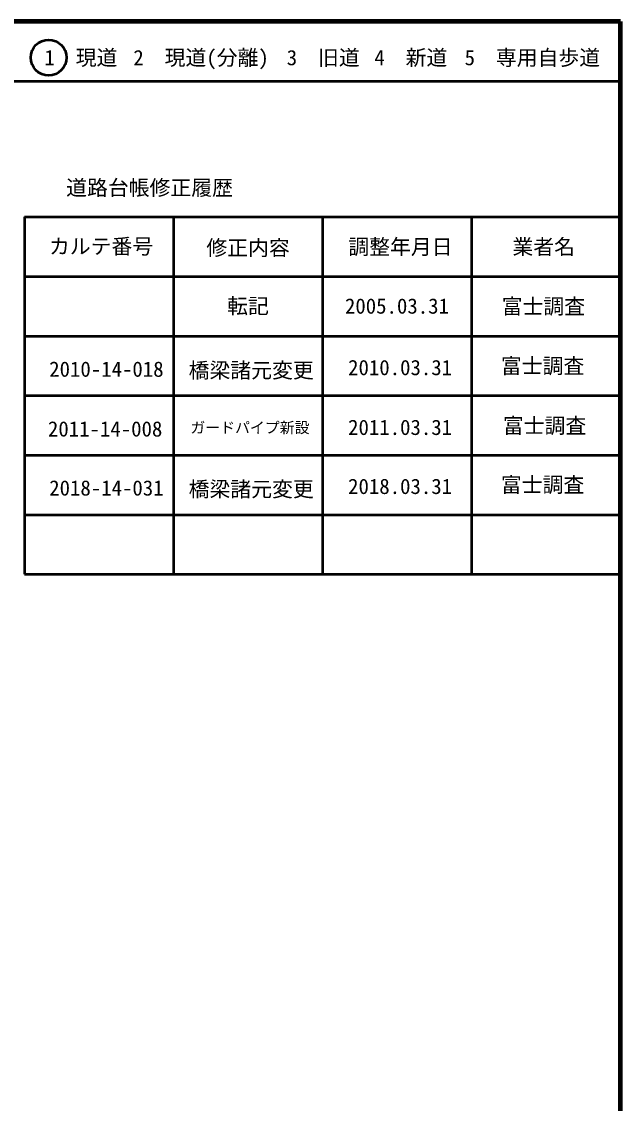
# Model space of a CAD drawing. Units: millimetres on the paper, enlarged 1000 times. Extents: x 40000 to 680000, y 20000 to 380000.
# Drawn here: x 579500 to 680000, y 198357 to 380000 of the extents above; entities that cross this region are included whole.
import ezdxf
from ezdxf.enums import TextEntityAlignment as Align

# ---------------------------------------------------------------- set-up
doc = ezdxf.new("R2010")
doc.units = ezdxf.units.MM
doc.header["$LTSCALE"] = 1000
for name, color, linetype, lineweight in [('M-TTL', 2, 'Continuous', 140), ('M-TTL-FRAM', 2, 'Continuous', 50), ('M-TTL-LINE', 7, 'Continuous', 50), ('M-TTL-TXT', 7, 'Continuous', 13)]:
    doc.layers.add(name, color=color, linetype=linetype, lineweight=lineweight)
doc.styles.add('ＭＳ ゴシック', font='')
doc.styles.get('ＭＳ ゴシック').set_extended_font_data('MS Gothic')

msp = doc.modelspace()

# ---------------------------------------------------------------- linework, layer by layer
at = {"layer": 'M-TTL'}
for p, q in [((680000, 380000), (40000, 380000)), ((680000, 20000), (680000, 380000))]:
    msp.add_line(p, q, dxfattribs=at)
at = {"layer": 'M-TTL-FRAM'}
for p, q in [((580000, 347197), (580000, 287197)), ((580000, 347197), (680000, 347197)), ((580000, 287197), (680000, 287197))]:
    msp.add_line(p, q, dxfattribs=at)
at = {"layer": 'M-TTL-LINE'}
for p, q in [((40000, 370000), (680000, 370000)), ((605000, 347197), (605000, 287197)), ((630000, 347197), (630000, 287197)), ((655000, 347197), (655000, 287197)), ((580000, 337197), (680000, 337197)), ((580000, 327197), (680000, 327197)), ((580000, 317197), (680000, 317197)), ((580000, 307197), (680000, 307197)), ((580000, 297197), (680000, 297197))]:
    msp.add_line(p, q, dxfattribs=at)
msp.add_circle((584031, 373958), 3000, dxfattribs=at)

# ---------------------------------------------------------------- texts
at = {"layer": 'M-TTL-TXT', "style": 'ＭＳ ゴシック'}
for s, height, p in [('1\u3000現道', 2566, (589448, 373958)), ('2\u3000現道(分離)', 2566, (609619, 373958)), ('3\u3000旧道', 2566, (630121, 373958)), ('4\u3000新道', 2566, (644824, 373958)), ('5\u3000専用自歩道', 2566, (665228, 373958)), ('道路台帳修正履歴', 2566, (600968, 352113)), ('カルテ番号', 2566, (592839, 342277)), ('修正内容', 2566, (617509, 342023)), ('調整年月日', 2566, (643089, 342197)), ('業者名', 2566, (667134, 342197)), ('転記', 2566, (617500, 332245)), ('2005.03.31', 2566, (642500, 332245)), ('富士調査', 2566, (667077, 332189)), ('富士調査', 2566, (666944, 322195)), ('2010-14-018', 2566, (593727, 321650)), ('橋梁諸元変更', 2566, (618033, 321453)), ('2010.03.31', 2566, (643026, 321917)), ('2011-14-008', 2566, (593518, 311610)), ('ガードパイプ新設', 1833, (617824, 311831)), ('2011.03.31', 2566, (643026, 311876)), ('富士調査', 2566, (667278, 312155)), ('富士調査', 2566, (666944, 302242)), ('2018-14-031', 2566, (593727, 301697)), ('橋梁諸元変更', 2566, (618033, 301499)), ('2018.03.31', 2566, (643026, 301963))]:
    msp.add_text(s, height=height, dxfattribs=at).set_placement(p, align=Align.MIDDLE_CENTER)

doc.saveas('drawing.dxf')
